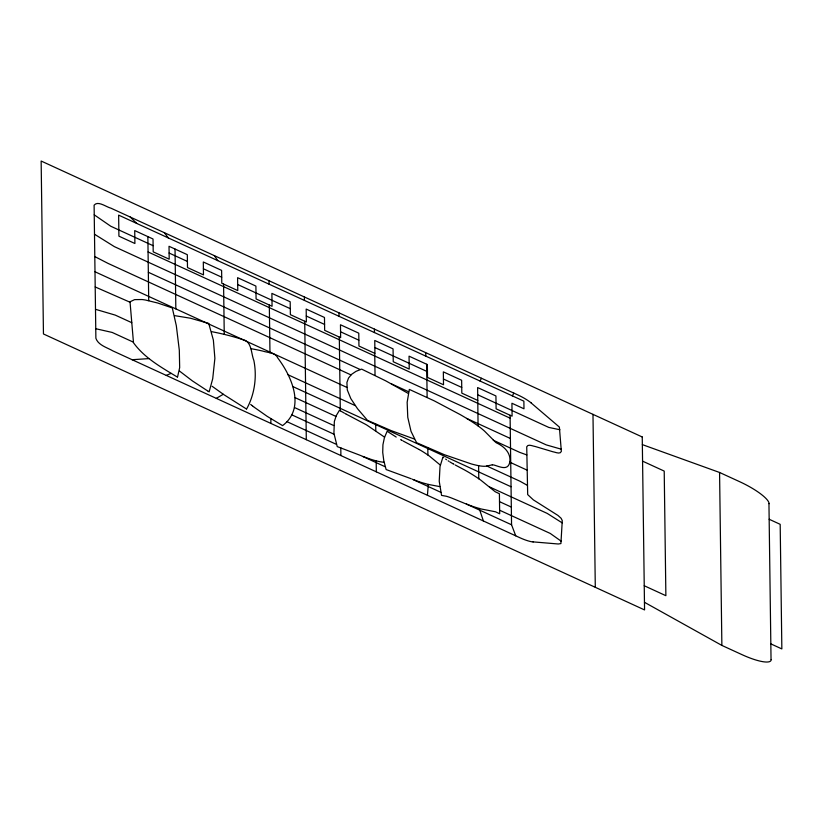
<?xml version="1.0" encoding="UTF-8"?>
<svg xmlns="http://www.w3.org/2000/svg" width="823" height="823" viewBox="0 0 823 823"><rect width="100%" height="100%" fill="white"/><g stroke="black" fill="none" stroke-linecap="round" stroke-linejoin="round"><path stroke-width="1.23" d="M344.395 413.125L339.436 410.286L336.298 415.553L334.364 421.407L333.912 433.217L337.224 446.601L360.371 455.386M427.435 495.292L428.31 484.418L422.621 482.854A41.623 9.855 26.3 0 1 415.625 480.488M254.441 407.395L267.177 416.345L282.577 425.614C305.672 408.29 292.083 376.965 277.927 358.19C275.324 352.275 268.144 352.902 262.815 351.082C258.875 350.166 254.893 349.353 250.902 348.674M509.807 462.176C511.217 452.948 504.077 446.364 496.32 442.805A24.556 5.812 26.3 0 1 495.549 442.198L484.757 431.334A41.469 9.825 26.3 0 0 478.06 425.913A57.219 13.549 26.3 0 0 466.62 418.403L466.569 418.351A78.957 18.703 26.3 0 0 460.098 414.535L434.235 400.852L409.319 389.413L407.159 402.293L407.766 417.323L411.037 431.386L416.603 442.702L444.266 454.666L471.384 463.946A53.413 12.654 26.3 0 0 478.544 465.664L478.605 465.664A37.426 8.868 26.3 0 0 485.899 466.209L492.319 464.83M443.772 457.711L442.939 457.063L440.017 466.59L439.225 481.249L441.57 495.395L446.405 496.269A21.46 5.082 26.3 0 1 451.261 497.905L464.357 503.234M396.213 437.064L387.149 431.252L384.392 437.754L382.932 444.77L382.726 452.465L383.796 460.736L386.121 469.552L411.191 478.749M177.593 376.821L179.671 367.624L179.311 350.207L176.328 325.733L172.305 307.936L157.759 303.029L145.65 300.056A54.009 12.787 26.3 0 0 142.07 299.531L134.612 299.623L130.024 301.784L133.491 342.759C144.56 358.077 161.606 367.531 177.459 377.129M291.898 414.895L334.045 434.235M512.359 395.873L513.84 393.137M480.015 381.028L481.496 378.292M408.29 393.445L385.833 380.895L361.595 369.105L355.947 371.379L351.555 374.362L348.52 378.066L346.915 382.489L347.285 389.937L350.824 398.63L357.511 408.702L367.511 420.378L391.337 430.676L414.339 438.998M216.295 398.363L223.27 394.279L246.324 408.928M166.256 375.391L171.071 373.375M132.122 359.723L149.128 358.591M175.011 315.703L190.463 318.223L208.723 323.408L213.373 340.115L214.885 358.334L212.715 378.724L209.145 391.861L208.157 391.254M533.026 541.873L558.272 543.993L560.905 543.571L562.274 520.589L561.08 518.233L557.953 515.435L533.345 499.87L527.687 494.592L526.73 446.796C527.996 443.607 532.872 446.21 535.289 446.519L552.799 451.734C555.175 452.043 560.268 454.718 561.348 451.385L559.373 427.065L531.164 402.982M384.115 462.279L383.312 462.197A42.436 10.051 26.3 0 1 376.245 460.88L376.183 460.859A37.2 8.806 26.3 0 1 369.383 458.812L364.095 456.878M439.801 486.609L428.31 484.418M211.789 331.69C222.436 333.726 232.95 336.37 243.258 339.765C251.879 341.524 251.097 353.808 253.865 360.484C257.136 376.831 254.595 394.701 246.571 409.072M559.938 429.75L548.828 427.435L477.731 394.773M95.756 328.716L112.185 332.441L133.439 342.183M561.204 449.173L546.256 444.893L114.376 246.633L94.491 234.226M465.18 503.563L466.363 504.036A48.732 11.543 26.3 0 0 478.955 508.357L479.264 508.449A54.544 12.921 26.3 0 0 481.352 509.026L495.446 511.772L499.674 513.778L499.407 493.738L495.179 491.732L480.807 480.159A63.464 15.03 26.3 0 0 478.893 478.821L478.575 478.595M95.499 309.314L115.282 315.116L131.762 322.678M526.843 454.934L519.694 452.362L493.255 440.233M642.351 444.615L719.569 472.474L739.28 481.517A32.488 7.695 26.3 0 1 769.124 503.676M415.625 480.488L414.627 480.107M414.226 479.953L413.619 479.727M363.632 456.703L362.933 456.426M466.363 504.036L511.556 524.776L515.743 535.835M412.21 479.161L440.85 492.319M95.201 286.96L130.003 302.206M642.578 461.147L664.212 471.085L665.879 595.687L644.244 585.75M769.166 519.262L780.183 524.323L781.85 648.925L770.822 643.864M153.119 245.696L110.776 226.243L94.233 214.824M169.106 253.031L187.407 261.436M203.404 268.782L221.706 277.186M237.693 284.532L290.282 308.687M306.269 316.032L324.581 324.437M340.568 331.782L358.869 340.187M374.856 347.532L427.446 371.687M443.432 379.022L461.744 387.438M477.803 400.472L461.816 393.137L461.641 380.267L443.34 371.862L443.515 384.773L427.528 377.438L427.353 364.568L409.052 356.164L409.226 369.085L393.24 361.739L393.065 348.87L374.763 340.465L374.928 353.386L358.941 346.041L358.777 333.171L340.475 324.766L340.64 337.687L324.653 330.342L324.478 317.472L306.177 309.067L306.351 321.988L290.365 314.653L290.19 301.774L271.888 293.379L272.063 306.29L256.076 298.955L255.902 286.085L237.6 277.68L237.775 290.591L221.788 283.256L221.613 270.386L203.312 261.981L203.476 274.903L187.49 267.557L187.325 254.688L169.024 246.283L169.188 259.204L153.201 251.859L153.027 238.989L134.725 230.584L134.9 243.505L118.913 236.16L118.635 215.122L523.881 401.161L523.984 408.794L511.927 403.249L512.091 416.171L496.104 408.836L495.93 395.956L477.628 387.561L478.07 425.913M148.068 251.961L510.126 418.177M391.46 383.878L408.671 391.779M148.335 272.269L360.237 369.548M466.651 418.403L510.404 438.484M350.968 374.907L108.163 263.453L94.789 256.581M94.995 271.765L346.822 387.376M527.049 470.108L509.807 462.197C507.956 471.116 499.695 466.641 493.913 465.005A17.952 4.249 26.3 0 0 492.329 464.841M287.999 374.743L355.227 405.605M486.774 465.993L520.074 481.28L527.245 485.292M292.854 386.584L511.042 486.753M295.056 397.643L335.928 416.407M489.706 487L547.172 513.387L562.191 522.872M294.49 407.529L333.747 425.542M499.51 501.639L511.32 507.061M499.623 510.219L550.248 533.438L561.43 541.359M287.021 421.695L336.453 444.389M360.875 455.592L385.277 466.806M644.46 602.292L721.874 645.417L741.585 654.46A32.488 7.695 26.3 0 0 771.202 659.604M403.033 440.963L419.267 449.564M455.191 464.964L464.625 469.984A48.145 11.399 26.3 0 1 478.523 478.585M346.277 414.175L365.484 424.308A36.5 8.642 26.3 0 1 367.017 425.193L384.578 437.167M402.097 440.449L401.542 440.151M345.886 413.959L345.29 413.63M453.895 464.254L453.185 463.853M401.171 439.945L400.616 439.636M452.907 463.699L451.518 462.896A22.026 5.216 26.3 0 1 450.171 462.094L449.852 461.898M207.9 391.09L192.356 380.874L179.589 371.122M448.895 461.291L448.113 460.787M446.539 459.718L445.675 459.111M223.29 394.248L212.139 386.285M254.153 407.179L253.607 406.747M253.33 406.531L252.784 406.109M252.517 405.893L251.982 405.472M251.715 405.255L250.676 404.422M440.326 465.088L429.472 456.127A45.502 10.781 26.3 0 0 427.898 455.016L427.816 447.856M130.209 217.025L136.803 223.465M164.353 232.703L168.334 237.94M214.392 255.675L217.756 260.634M483.399 520.98L479.171 508.429M425.532 352.594L425.954 356.215M768.949 503.594L771.038 659.532M719.569 472.474L721.874 645.417M592.982 414.36L595.296 587.303M510.085 415.255L511.556 524.776M478.605 465.664L478.78 478.739M426.705 364.27L427.127 397.396M374.424 329.138L374.465 332.574M374.743 353.293L375.041 375.442M375.689 424.092L375.782 430.748M376.183 460.859L376.327 471.836M338.994 312.874L339.035 316.31M339.313 337.08L340.3 410.79M340.794 447.712L340.897 455.561M304.397 296.99L304.448 300.426M304.726 321.237L306.3 439.688M268.998 280.746L269.049 284.182M269.327 305.035L269.965 352.851M270.839 418.67L270.911 423.434M223.578 284.079L224.247 334.323M175.032 249.04L175.834 308.882M147.862 236.613L148.716 300.662M419.288 449.553A35.883 8.497 26.3 0 1 427.867 455.006M531.308 403.013A18.929 4.485 26.3 0 0 517.749 394.896L110.92 208.168C106.126 206.995 97.978 200.39 94.11 205.184L95.88 338.263C98.266 345.269 106.99 347.46 112.823 350.865L519.652 537.625A18.929 4.485 26.3 0 0 533.16 541.966M642.249 436.982L41.15 161.03L43.454 333.973L644.563 609.925L642.249 436.982"/></g></svg>
